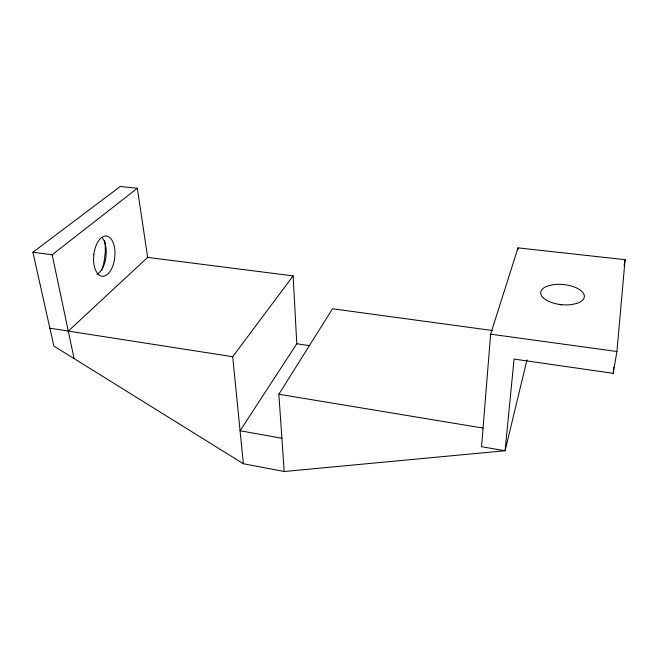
<?xml version="1.0" encoding="UTF-8"?>
<svg xmlns="http://www.w3.org/2000/svg" width="658" height="658" viewBox="0 0 658 658"><rect width="100%" height="100%" fill="white"/><g stroke="black" fill="none" stroke-linecap="round" stroke-linejoin="round"><path stroke-width="0.99" d="M68.292 331.089L147.655 257.401L137.349 188.278L120.249 186.494L32.9 252.244L53.866 346.042L243.361 463.742L284.19 471.506L505.073 450.746L514.071 359.071L613.215 373.333L616.916 351.512L625.1 259.696L518.01 247.86L490.629 334.165L481.557 446.716L505.073 450.746L527.009 359.827M613.215 373.333L613.404 371.293M613.593 369.245L613.782 367.197M517.821 249.892L518.01 247.86M624.129 265.569L625.1 259.696M284.19 471.506L278.86 394.249L332.529 308.775L492.776 330.555M147.655 257.401L293.123 275.891L296.791 343.756L240.071 430.743L281.895 438.261M243.361 463.742L232.693 356.718L293.123 275.891M32.9 252.244L52.163 254.761L137.349 188.278M490.629 334.165L616.916 351.512M296.791 343.756L309.754 345.68M49.885 328.219L232.693 356.718M278.86 394.249L483.054 428.078M52.163 254.761L74.107 358.618M559.086 304.564A21.607 10.364 6.1 0 1 561.85 304.827M104.712 240.664A35.088 19.008 -84.1 0 1 105.198 253.1L104.046 261.835A35.088 19.008 -84.1 0 1 101.76 270.076M101.76 237.275A20.159 10.725 -84 0 1 106.242 251.422L106.004 256.554A20.159 10.725 -84 0 1 96.825 274.353M93.814 254.679L93.576 260.033A20.217 10.561 -84 0 0 103.372 276.253A20.217 10.561 -84 0 0 114.739 257.673L114.994 252.532A20.217 10.561 -84 0 0 105.247 236.041A20.217 10.561 -84 0 0 93.814 254.679M576.614 303.486L571.72 304.547A21.911 10.109 5.8 0 1 544.026 298.526A21.911 10.109 5.8 0 1 548.739 285.646L553.493 284.659A21.911 10.109 5.8 0 1 580.965 290.655A21.911 10.109 5.8 0 1 576.614 303.486"/></g></svg>
